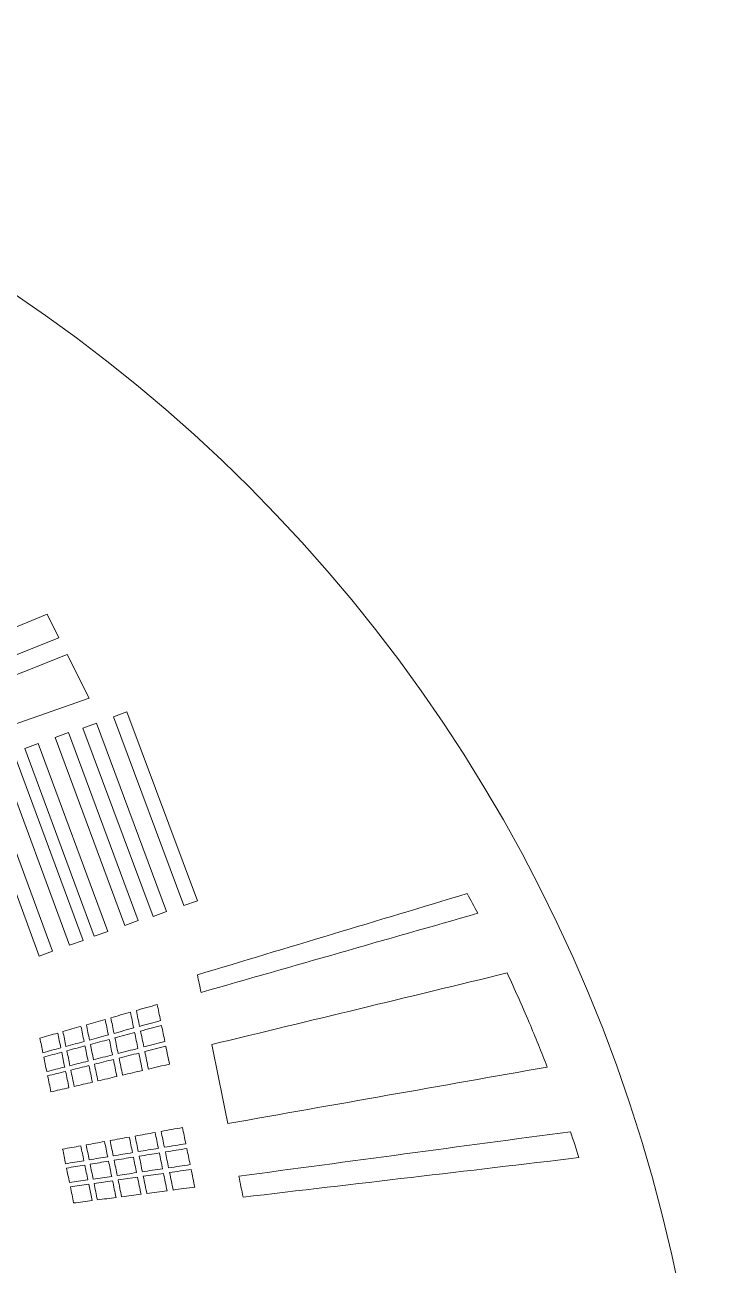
# Model space of a CAD drawing. Header units: millimetres. Extents: x -751 to 1411, y -446 to 1681.
# Drawn here: x 85.2 to 300, y 163.3 to 551.4 of the extents above; entities that cross this region are included whole.
import ezdxf

# ---------------------------------------------------------------- set-up
doc = ezdxf.new("R2010")
doc.units = ezdxf.units.MM
doc.header["$MEASUREMENT"] = 0
doc.layers.add('Layer 6', color=7, linetype='Continuous')

msp = doc.modelspace()

# ---------------------------------------------------------------- linework, layer by layer
at = {"layer": 'Layer 6', "lineweight": 0}
for points in [[(-42.08, 304.58), (-45.25, 310.13), (92.16, 366.97), (95.84, 359.61), (-42.08, 304.58)], [(105.27, 340.78), (-34.65, 291.58), (-39.18, 299.5), (98.44, 354.42), (105.27, 340.78)], [(112.89, 334.86), (117.11, 336.41), (139.15, 277.37), (134.89, 275.86), (112.89, 334.86)], [(94.66, 328.48), (98.84, 330.01), (120.68, 271.15), (116.46, 269.66), (94.66, 328.48)], [(103.37, 331.37), (107.57, 332.91), (129.51, 273.96), (125.27, 272.47), (103.37, 331.37)], [(85.21, 325.01), (89.37, 326.54), (111.12, 267.77), (106.91, 266.29), (85.21, 325.01)], [(77.58, 322.06), (81.73, 323.58), (103.39, 264.89), (99.2, 263.41), (77.58, 322.06)], [(68.2, 318.61), (72.33, 320.13), (93.89, 261.54), (89.72, 260.06), (68.2, 318.61)]]:
    msp.add_lwpolyline(points, dxfattribs=at)
for points, knots in [([(-198.52, 551.4), (-477.55, 551.4), (-697.08, 331.88), (-697.08, 52.85), (-697.08, -226.18), (-477.55, -445.71), (-198.52, -445.71), (80.51, -445.71), (300.03, -226.18), (300.03, 52.85), (300.03, 331.88), (80.51, 551.4), (-198.52, 551.4)], [0, 0, 0, 0, 1, 1, 1, 2, 2, 2, 3, 3, 3, 4, 4, 4, 4]), ([(226.76, 273.43), (197.94, 265.17), (169.11, 256.92), (140.28, 248.66), (139.9, 250.5), (139.52, 252.33), (139.15, 254.17), (167.27, 262.65), (195.38, 271.13), (223.5, 279.6), (224.6, 277.55), (225.69, 275.5), (226.76, 273.43)], [0, 0, 0, 0, 1, 1, 1, 2, 2, 2, 3, 3, 3, 4, 4, 4, 4]), ([(242.84, 239.29), (244.79, 234.66), (246.66, 230), (248.48, 225.32), (215.22, 219.43), (181.96, 213.54), (148.7, 207.65), (147.01, 215.89), (145.32, 224.13), (143.62, 232.37), (174.41, 239.83), (205.19, 247.29), (235.97, 254.76), (238.33, 249.63), (240.64, 244.48), (242.84, 239.29)], [0, 0, 0, 0, 1, 1, 1, 2, 2, 2, 3, 3, 3, 4, 4, 4, 5, 5, 5, 5]), ([(121.08, 238.05), (120.74, 239.71), (120.4, 241.37), (120.06, 243.02), (122.24, 243.65), (124.41, 244.27), (126.59, 244.89), (126.93, 243.21), (127.28, 241.52), (127.62, 239.84), (125.44, 239.24), (123.26, 238.65), (121.08, 238.05)], [0, 0, 0, 0, 1, 1, 1, 2, 2, 2, 3, 3, 3, 4, 4, 4, 4]), ([(113.08, 235.87), (112.75, 237.49), (112.41, 239.11), (112.08, 240.73), (114.13, 241.32), (116.17, 241.91), (118.22, 242.49), (118.56, 240.85), (118.89, 239.2), (119.23, 237.55), (117.18, 236.99), (115.13, 236.43), (113.08, 235.87)], [0, 0, 0, 0, 1, 1, 1, 2, 2, 2, 3, 3, 3, 4, 4, 4, 4]), ([(98.07, 231.78), (97.75, 233.33), (97.43, 234.89), (97.11, 236.44), (98.99, 236.98), (100.87, 237.52), (102.75, 238.06), (103.07, 236.48), (103.39, 234.9), (103.72, 233.32), (101.83, 232.81), (99.95, 232.29), (98.07, 231.78)], [0, 0, 0, 0, 1, 1, 1, 2, 2, 2, 3, 3, 3, 4, 4, 4, 4]), ([(105.41, 233.78), (105.09, 235.37), (104.76, 236.95), (104.44, 238.54), (106.4, 239.1), (108.36, 239.66), (110.32, 240.23), (110.65, 238.61), (110.98, 237), (111.31, 235.39), (109.34, 234.85), (107.38, 234.32), (105.41, 233.78)], [0, 0, 0, 0, 1, 1, 1, 2, 2, 2, 3, 3, 3, 4, 4, 4, 4]), ([(122.4, 231.62), (122.06, 233.28), (121.72, 234.94), (121.38, 236.59), (123.56, 237.18), (125.75, 237.76), (127.93, 238.35), (128.27, 236.66), (128.62, 234.98), (128.97, 233.29), (126.78, 232.74), (124.59, 232.18), (122.4, 231.62)], [0, 0, 0, 0, 1, 1, 1, 2, 2, 2, 3, 3, 3, 4, 4, 4, 4]), ([(90.84, 229.81), (90.53, 231.33), (90.22, 232.85), (89.91, 234.37), (91.77, 234.91), (93.63, 235.44), (95.49, 235.97), (95.81, 234.43), (96.13, 232.88), (96.44, 231.34), (94.58, 230.83), (92.71, 230.32), (90.84, 229.81)], [0, 0, 0, 0, 1, 1, 1, 2, 2, 2, 3, 3, 3, 4, 4, 4, 4]), ([(112.59, 229.13), (110.62, 228.63), (108.65, 228.13), (106.67, 227.62), (106.35, 229.21), (106.02, 230.8), (105.7, 232.38), (107.67, 232.91), (109.63, 233.44), (111.6, 233.97), (111.93, 232.35), (112.26, 230.74), (112.59, 229.13)], [0, 0, 0, 0, 1, 1, 1, 2, 2, 2, 3, 3, 3, 4, 4, 4, 4]), ([(120.54, 231.15), (118.48, 230.63), (116.43, 230.1), (114.37, 229.58), (114.03, 231.2), (113.7, 232.82), (113.37, 234.44), (115.42, 234.99), (117.48, 235.54), (119.53, 236.1), (119.87, 234.45), (120.2, 232.8), (120.54, 231.15)], [0, 0, 0, 0, 1, 1, 1, 2, 2, 2, 3, 3, 3, 4, 4, 4, 4]), ([(96.72, 229.97), (97.04, 228.43), (97.35, 226.88), (97.67, 225.33), (95.8, 224.86), (93.93, 224.38), (92.05, 223.91), (91.74, 225.43), (91.43, 226.95), (91.12, 228.47), (92.99, 228.97), (94.85, 229.47), (96.72, 229.97)], [0, 0, 0, 0, 1, 1, 1, 2, 2, 2, 3, 3, 3, 4, 4, 4, 4]), ([(104.97, 227.19), (103.08, 226.71), (101.19, 226.23), (99.3, 225.75), (98.98, 227.3), (98.67, 228.86), (98.35, 230.41), (100.23, 230.92), (102.12, 231.42), (104, 231.93), (104.33, 230.35), (104.65, 228.77), (104.97, 227.19)], [0, 0, 0, 0, 1, 1, 1, 2, 2, 2, 3, 3, 3, 4, 4, 4, 4]), ([(115.75, 222.8), (115.39, 224.59), (115.02, 226.37), (114.66, 228.15), (116.72, 228.67), (118.78, 229.18), (120.84, 229.7), (121.21, 227.88), (121.58, 226.07), (121.95, 224.26), (119.89, 223.77), (117.82, 223.29), (115.75, 222.8)], [0, 0, 0, 0, 1, 1, 1, 2, 2, 2, 3, 3, 3, 4, 4, 4, 4]), ([(123.82, 224.7), (123.44, 226.52), (123.07, 228.34), (122.7, 230.16), (124.89, 230.71), (127.08, 231.26), (129.27, 231.81), (129.65, 229.95), (130.03, 228.1), (130.41, 226.24), (128.21, 225.73), (126.02, 225.21), (123.82, 224.7)], [0, 0, 0, 0, 1, 1, 1, 2, 2, 2, 3, 3, 3, 4, 4, 4, 4]), ([(100.63, 219.25), (100.28, 220.96), (99.93, 222.67), (99.58, 224.38), (101.47, 224.85), (103.37, 225.33), (105.26, 225.8), (105.61, 224.06), (105.97, 222.33), (106.32, 220.59), (104.43, 220.14), (102.53, 219.7), (100.63, 219.25)], [0, 0, 0, 0, 1, 1, 1, 2, 2, 2, 3, 3, 3, 4, 4, 4, 4]), ([(108.03, 220.99), (107.68, 222.74), (107.32, 224.48), (106.96, 226.22), (108.93, 226.72), (110.91, 227.21), (112.88, 227.71), (113.24, 225.93), (113.61, 224.16), (113.97, 222.39), (111.99, 221.92), (110.01, 221.46), (108.03, 220.99)], [0, 0, 0, 0, 1, 1, 1, 2, 2, 2, 3, 3, 3, 4, 4, 4, 4]), ([(97.95, 223.97), (98.3, 222.27), (98.65, 220.57), (98.99, 218.87), (97.11, 218.43), (95.23, 217.99), (93.35, 217.55), (93.01, 219.22), (92.67, 220.89), (92.33, 222.56), (94.2, 223.03), (96.08, 223.5), (97.95, 223.97)], [0, 0, 0, 0, 1, 1, 1, 2, 2, 2, 3, 3, 3, 4, 4, 4, 4]), ([(134.48, 206.4), (134.83, 204.72), (135.17, 203.03), (135.52, 201.34), (133.29, 200.97), (131.06, 200.6), (128.83, 200.23), (128.49, 201.89), (128.15, 203.54), (127.81, 205.2), (130.04, 205.6), (132.26, 206), (134.48, 206.4)], [0, 0, 0, 0, 1, 1, 1, 2, 2, 2, 3, 3, 3, 4, 4, 4, 4]), ([(110.13, 202.01), (110.45, 200.43), (110.77, 198.85), (111.1, 197.27), (109.17, 196.95), (107.25, 196.63), (105.33, 196.31), (105.01, 197.86), (104.69, 199.42), (104.37, 200.97), (106.29, 201.32), (108.21, 201.66), (110.13, 202.01)], [0, 0, 0, 0, 1, 1, 1, 2, 2, 2, 3, 3, 3, 4, 4, 4, 4]), ([(117.86, 203.4), (118.19, 201.79), (118.52, 200.18), (118.85, 198.56), (116.84, 198.23), (114.84, 197.89), (112.83, 197.56), (112.51, 199.15), (112.18, 200.73), (111.86, 202.32), (113.86, 202.68), (115.86, 203.04), (117.86, 203.4)], [0, 0, 0, 0, 1, 1, 1, 2, 2, 2, 3, 3, 3, 4, 4, 4, 4]), ([(125.93, 204.86), (126.27, 203.21), (126.61, 201.56), (126.95, 199.91), (124.85, 199.56), (122.75, 199.21), (120.66, 198.86), (120.33, 200.49), (119.99, 202.11), (119.66, 203.73), (121.75, 204.11), (123.84, 204.48), (125.93, 204.86)], [0, 0, 0, 0, 1, 1, 1, 2, 2, 2, 3, 3, 3, 4, 4, 4, 4]), ([(258.4, 196.98), (223.41, 192.86), (188.42, 188.74), (153.43, 184.62), (152.98, 186.8), (152.53, 188.99), (152.08, 191.17), (186.64, 195.82), (221.2, 200.46), (255.76, 205.11), (256.66, 202.41), (257.54, 199.7), (258.4, 196.98)], [0, 0, 0, 0, 1, 1, 1, 2, 2, 2, 3, 3, 3, 4, 4, 4, 4]), ([(102.72, 200.67), (103.03, 199.13), (103.35, 197.58), (103.67, 196.03), (101.76, 195.71), (99.86, 195.4), (97.95, 195.08), (97.64, 196.6), (97.33, 198.12), (97.02, 199.64), (98.92, 199.99), (100.82, 200.33), (102.72, 200.67)], [0, 0, 0, 0, 1, 1, 1, 2, 2, 2, 3, 3, 3, 4, 4, 4, 4]), ([(120.95, 197.43), (123.05, 197.77), (125.15, 198.12), (127.24, 198.46), (127.58, 196.81), (127.92, 195.16), (128.26, 193.51), (126.16, 193.19), (124.05, 192.88), (121.95, 192.57), (121.62, 194.19), (121.29, 195.81), (120.95, 197.43)], [0, 0, 0, 0, 1, 1, 1, 2, 2, 2, 3, 3, 3, 4, 4, 4, 4]), ([(129.13, 198.76), (131.36, 199.13), (133.59, 199.49), (135.82, 199.85), (136.17, 198.17), (136.52, 196.48), (136.86, 194.79), (134.63, 194.46), (132.39, 194.12), (130.15, 193.79), (129.81, 195.45), (129.47, 197.11), (129.13, 198.76)], [0, 0, 0, 0, 1, 1, 1, 2, 2, 2, 3, 3, 3, 4, 4, 4, 4]), ([(103.95, 194.66), (104.26, 193.12), (104.58, 191.57), (104.9, 190.02), (102.98, 189.74), (101.07, 189.45), (99.16, 189.17), (98.85, 190.69), (98.54, 192.21), (98.22, 193.73), (100.13, 194.04), (102.04, 194.35), (103.95, 194.66)], [0, 0, 0, 0, 1, 1, 1, 2, 2, 2, 3, 3, 3, 4, 4, 4, 4]), ([(105.61, 194.94), (107.53, 195.25), (109.46, 195.56), (111.38, 195.88), (111.71, 194.3), (112.03, 192.71), (112.35, 191.13), (110.42, 190.85), (108.49, 190.56), (106.56, 190.27), (106.24, 191.83), (105.93, 193.38), (105.61, 194.94)], [0, 0, 0, 0, 1, 1, 1, 2, 2, 2, 3, 3, 3, 4, 4, 4, 4]), ([(113.12, 196.16), (115.13, 196.48), (117.13, 196.81), (119.14, 197.14), (119.47, 195.52), (119.8, 193.91), (120.13, 192.3), (118.12, 191.99), (116.11, 191.69), (114.09, 191.39), (113.77, 192.98), (113.44, 194.57), (113.12, 196.16)], [0, 0, 0, 0, 1, 1, 1, 2, 2, 2, 3, 3, 3, 4, 4, 4, 4]), ([(120.43, 190.87), (120.79, 189.1), (121.15, 187.32), (121.52, 185.55), (119.5, 185.28), (117.47, 185.02), (115.45, 184.75), (115.09, 186.5), (114.74, 188.25), (114.38, 189.99), (116.39, 190.29), (118.41, 190.58), (120.43, 190.87)], [0, 0, 0, 0, 1, 1, 1, 2, 2, 2, 3, 3, 3, 4, 4, 4, 4]), ([(128.56, 192.05), (128.93, 190.24), (129.3, 188.42), (129.67, 186.61), (127.56, 186.33), (125.45, 186.06), (123.34, 185.78), (122.97, 187.57), (122.61, 189.35), (122.24, 191.14), (124.35, 191.44), (126.45, 191.75), (128.56, 192.05)], [0, 0, 0, 0, 1, 1, 1, 2, 2, 2, 3, 3, 3, 4, 4, 4, 4]), ([(137.17, 193.3), (137.55, 191.45), (137.93, 189.59), (138.31, 187.73), (136.06, 187.44), (133.82, 187.15), (131.58, 186.86), (131.2, 188.68), (130.83, 190.5), (130.45, 192.33), (132.69, 192.65), (134.93, 192.98), (137.17, 193.3)], [0, 0, 0, 0, 1, 1, 1, 2, 2, 2, 3, 3, 3, 4, 4, 4, 4]), ([(105.18, 188.66), (105.18, 188.66), (106.22, 183.55), (106.22, 183.55), (104.3, 183.3), (102.38, 183.05), (100.46, 182.8), (100.12, 184.47), (99.78, 186.15), (99.43, 187.82), (101.35, 188.1), (103.26, 188.38), (105.18, 188.66)], [0, 0, 0, 0, 1, 1, 1, 2, 2, 2, 3, 3, 3, 4, 4, 4, 4]), ([(112.64, 189.74), (113, 188), (113.35, 186.27), (113.71, 184.53), (111.77, 184.27), (109.83, 184.02), (107.89, 183.77), (107.54, 185.48), (107.19, 187.19), (106.84, 188.9), (108.78, 189.18), (110.71, 189.46), (112.64, 189.74)], [0, 0, 0, 0, 1, 1, 1, 2, 2, 2, 3, 3, 3, 4, 4, 4, 4])]:
    msp.add_open_spline(points, degree=3, knots=knots, dxfattribs=at)

doc.saveas('drawing.dxf')
